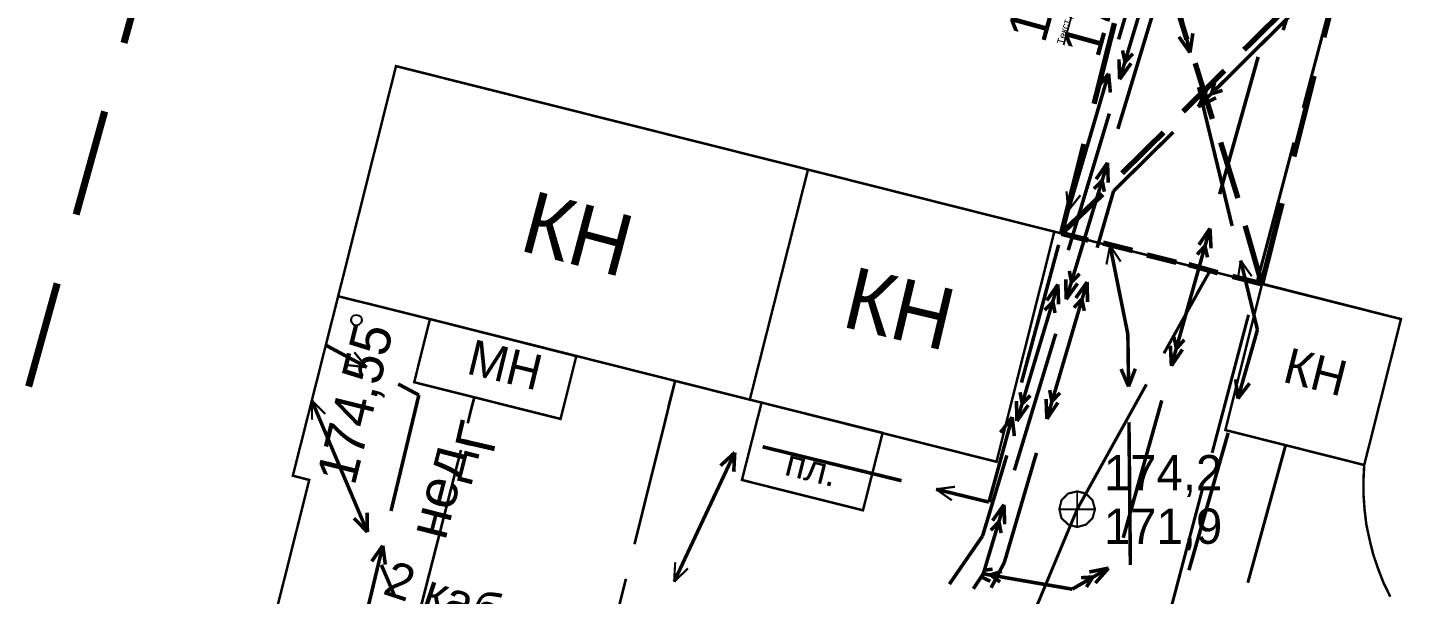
# Model space of a CAD drawing. Extents: x -2634 to -2115, y -2142 to -1393.
# Drawn here: x -2484.94 to -2446.43, y -1927.83 to -1911.94 of the extents above; entities that cross this region are included whole.
import ezdxf

# ---------------------------------------------------------------- set-up
doc = ezdxf.new("R2010")
doc.units = 0
doc.header["$MEASUREMENT"] = 0
for name, color, linetype in [('500_Линии_-Электрокаб', 7, 'Continuous'), ('500_Рельеф-Высотные_о', 7, 'Continuous'), ('500_Строен-Дополнения', 7, 'Continuous'), ('500_Строен-Здания', 7, 'Continuous'), ('500_Трубоп-Водопровод', 7, 'Continuous'), ('500_Трубоп-Газопровод', 7, 'Continuous'), ('500_Трубоп-Канализаци', 7, 'Continuous'), ('500_Трубоп-Смотровые_', 7, 'Continuous'), ('500_Трубоп-Теплосети', 7, 'Continuous'), ('Красные_ли-Линии_регу', 7, 'Continuous')]:
    doc.layers.add(name, color=color, linetype=linetype)
doc.styles.add('TARIAL', font='Arial')

# ---------------------------------------------------------------- blocks, each defined once
blk = doc.blocks.new('block_114')
at = {"layer": '500_Строен-Дополнения', "color": 0, "const_width": 0.065}
for points in [[(0, 7.5), (1, 7.5)], [(0, 7.5), (0.63, 6.4)], [(0, 6.4), (0, 7.5)], [(1.58, 7.5), (2.58, 7.5)], [(3.06, 7.5), (4.1, 7.5)], [(3.53, 6.4), (4.1, 7.5)], [(4.1, 6.4), (4.1, 7.5)], [(0, 5.85), (0.01, 4.75)], [(0.93, 5.9), (1.53, 4.8)], [(2.68, 4.8), (3.28, 5.9)], [(4.1, 4.75), (4.1, 5.85)], [(0, 3.2), (0, 4.3)], [(1.78, 4.3), (2.08, 3.75)], [(2.08, 3.75), (2.38, 4.3)], [(4.1, 3.2), (4.1, 4.3)], [(1.78, 3.2), (2.08, 3.75)], [(2.08, 3.75), (2.38, 3.2)], [(0.01, 1.55), (0.01, 2.65)], [(0.88, 1.6), (1.48, 2.7)], [(2.63, 2.7), (3.23, 1.6)], [(4.1, 1.55), (4.1, 2.65)], [(0, 0), (0.58, 1.1)], [(0, 0), (0, 1)], [(3.53, 1.1), (4.1, 0)], [(4.1, 0), (4.1, 1)], [(0.01, 0), (1.11, 0)], [(1.61, 0), (2.61, 0)], [(3.11, 0), (4.1, 0)]]:
    blk.add_lwpolyline(points, dxfattribs=at)
at = {"layer": '500_Строен-Дополнения', "color": 0}
blk.add_lwpolyline([(-3.85, 3.66), (-3.85, 3.66)], dxfattribs=at)

msp = doc.modelspace()

# ---------------------------------------------------------------- linework, layer by layer
at = {"layer": '500_Линии_-Электрокаб', "color": 1}
for points, const_width in [([(-2454.38, -1912.27), (-2453.25, -1908.43)], 0.1), ([(-2453.32, -1908.75), (-2452.38, -1912.64)], 0.1), ([(-2452.69, -1912.2), (-2452.38, -1912.64)], 0.1), ([(-2452.3, -1912.1), (-2452.38, -1912.64)], 0.1), ([(-2455.79, -1917.07), (-2454.66, -1913.23)], 0.1), ([(-2454.99, -1913.65), (-2454.66, -1913.23)], 0.1), ([(-2454.61, -1913.76), (-2454.66, -1913.23)], 0.1), ([(-2452.14, -1913.61), (-2451.2, -1917.5)], 0.1), ([(-2455.79, -1917.07), (-2455.84, -1916.53)], 0.06), ([(-2455.79, -1917.07), (-2455.45, -1916.64)], 0.06), ([(-2457.1, -1921.89), (-2456.06, -1918.03)], 0.1), ([(-2454.62, -1918.05), (-2454.72, -1918.58)], 0.06), ([(-2454.62, -1918.05), (-2454.12, -1920.54)], 0.1), ([(-2454.62, -1918.05), (-2454.32, -1918.5)], 0.06), ([(-2450.96, -1918.47), (-2451.04, -1919)], 0.06), ([(-2450.96, -1918.47), (-2450.49, -1920.41)], 0.1), ([(-2450.96, -1918.47), (-2450.65, -1918.91)], 0.06), ([(-2454.12, -1920.54), (-2454.1, -1922)], 0.1), ([(-2450.49, -1920.41), (-2451.04, -1922.34)], 0.1), ([(-2475.44, -1921.46), (-2476.59, -1920.84)], 0.1), ([(-2476.59, -1920.84), (-2476.15, -1921.08)], 0.06), ([(-2475.44, -1921.46), (-2475.79, -1921.04)], 0.06), ([(-2475.44, -1921.46), (-2475.98, -1921.4)], 0.06), ([(-2454.31, -1921.51), (-2454.1, -1922)], 0.1), ([(-2453.91, -1921.5), (-2454.1, -1922)], 0.1), ([(-2451.1, -1921.8), (-2451.04, -1922.34)], 0.1), ([(-2450.71, -1921.91), (-2451.04, -1922.34)], 0.1), ([(-2474.76, -1925.49), (-2473.98, -1922.24)], 0.1), ([(-2473.98, -1922.24), (-2474.56, -1921.93)], 0.1), ([(-2476.98, -1922.39), (-2475.42, -1926.08)], 0.1), ([(-2476.98, -1922.39), (-2476.6, -1922.77)], 0.06), ([(-2476.98, -1922.39), (-2476.97, -1922.93)], 0.06), ([(-2458.01, -1925.24), (-2457.36, -1922.86)], 0.1), ([(-2457.69, -1923.29), (-2457.36, -1922.86)], 0.1), ([(-2457.3, -1923.39), (-2457.36, -1922.86)], 0.1), ([(-2454.09, -1923), (-2454.05, -1927)], 0.1), ([(-2451.31, -1923.3), (-2452.41, -1927.15)], 0.1), ([(-2464.35, -1923.69), (-2460.46, -1924.64)], 0.1), ([(-2466.83, -1927.47), (-2465.13, -1923.85)], 0.1), ([(-2465.53, -1924.22), (-2465.13, -1923.85)], 0.1), ([(-2465.16, -1924.39), (-2465.13, -1923.85)], 0.1), ([(-2459.49, -1924.88), (-2458.01, -1925.24)], 0.1), ([(-2459.49, -1924.88), (-2458.96, -1924.81)], 0.06), ([(-2459.49, -1924.88), (-2459.05, -1925.19)], 0.06), ([(-2475.8, -1925.69), (-2475.42, -1926.08)], 0.1), ([(-2475.43, -1925.54), (-2475.42, -1926.08)], 0.1), ([(-2475.6, -1929.01), (-2474.99, -1926.46)], 0.1), ([(-2475.3, -1926.9), (-2474.99, -1926.46)], 0.1), ([(-2474.92, -1926.99), (-2474.99, -1926.46)], 0.1), ([(-2458.17, -1927.25), (-2458.03, -1926.77)], 0.06), ([(-2475.03, -1927), (-2474.65, -1927.89)], 0.1), ([(-2466.83, -1927.47), (-2466.8, -1926.93)], 0.06), ([(-2466.83, -1927.47), (-2466.44, -1927.1)], 0.06), ([(-2458.17, -1927.25), (-2458.45, -1927.67)], 0.06), ([(-2458.17, -1927.25), (-2457.68, -1927.33)], 0.06)]:
    msp.add_lwpolyline(points, dxfattribs=dict(at, const_width=const_width))
at = {"layer": '500_Линии_-Электрокаб', "color": 12, "const_width": 0.1}
for points in [[(-2454.35, -1913.39), (-2453.2, -1909.56)], [(-2453.24, -1910.95), (-2454.4, -1914.78)], [(-2452.15, -1914.16), (-2449.31, -1911.34)], [(-2449.77, -1912.01), (-2449.67, -1911.69)], [(-2454.2, -1912.9), (-2454.27, -1912.58)], [(-2454.2, -1912.91), (-2453.98, -1912.67)], [(-2454.35, -1913.39), (-2454.37, -1912.83)], [(-2454.35, -1913.39), (-2454.03, -1912.94)], [(-2450.47, -1912.76), (-2451.55, -1916.61)], [(-2452.15, -1914.16), (-2451.9, -1913.66)], [(-2451.79, -1913.8), (-2451.47, -1913.7)], [(-2451.78, -1913.8), (-2451.69, -1913.49)], [(-2452.15, -1914.16), (-2451.65, -1913.91)], [(-2455.79, -1918.18), (-2454.64, -1914.35)], [(-2454.52, -1916.52), (-2452.85, -1914.87)], [(-2454.69, -1915.73), (-2455.85, -1919.56)], [(-2454.69, -1915.73), (-2455.01, -1916.19)], [(-2454.69, -1915.73), (-2454.67, -1916.29)], [(-2454.84, -1916.22), (-2455.07, -1916.46)], [(-2454.98, -1918.11), (-2454.52, -1916.52)], [(-2454.84, -1916.22), (-2454.78, -1916.54)], [(-2451.82, -1917.57), (-2452.9, -1921.42)], [(-2451.82, -1917.57), (-2452.13, -1918.03)], [(-2451.82, -1917.57), (-2451.79, -1918.13)], [(-2451.96, -1918.06), (-2452.18, -1918.3)], [(-2451.96, -1918.06), (-2451.89, -1918.38)], [(-2455.76, -1918.76), (-2455.7, -1919.08)], [(-2455.47, -1918.84), (-2455.7, -1919.08)], [(-2457.23, -1922.97), (-2456.08, -1919.14)], [(-2456.39, -1922.91), (-2455.26, -1919.07)], [(-2456.39, -1919.59), (-2456.08, -1919.14)], [(-2456.06, -1919.7), (-2456.08, -1919.14)], [(-2455.86, -1919), (-2455.85, -1919.56)], [(-2455.53, -1919.11), (-2455.85, -1919.56)], [(-2455.58, -1919.52), (-2455.26, -1919.07)], [(-2455.25, -1919.63), (-2455.26, -1919.07)], [(-2455.63, -1919.79), (-2455.41, -1919.55)], [(-2455.34, -1919.88), (-2455.41, -1919.55)], [(-2456.45, -1919.86), (-2456.22, -1919.62)], [(-2456.16, -1919.94), (-2456.22, -1919.62)], [(-2456.14, -1920.52), (-2457.3, -1924.35)], [(-2452.83, -1920.61), (-2452.76, -1920.94)], [(-2452.54, -1920.69), (-2452.76, -1920.94)], [(-2452.93, -1920.86), (-2452.9, -1921.42)], [(-2452.59, -1920.96), (-2452.9, -1921.42)], [(-2457.08, -1922.48), (-2457.14, -1922.16)], [(-2457.08, -1922.48), (-2456.85, -1922.25)], [(-2456.25, -1922.42), (-2456.31, -1922.1)], [(-2456.25, -1922.42), (-2456.02, -1922.18)], [(-2457.23, -1922.97), (-2457.24, -1922.41)], [(-2457.23, -1922.97), (-2456.91, -1922.52)], [(-2456.39, -1922.91), (-2456.41, -1922.35)], [(-2456.39, -1922.91), (-2456.08, -1922.45)], [(-2453.17, -1922.39), (-2454.25, -1926.24)], [(-2458.19, -1926.19), (-2457.51, -1923.93)], [(-2457.58, -1926.93), (-2456.68, -1923.86)], [(-2457.59, -1925.31), (-2458.17, -1927.25)], [(-2457.59, -1925.31), (-2457.91, -1925.76)], [(-2457.59, -1925.31), (-2457.57, -1925.86)], [(-2457.73, -1925.79), (-2457.96, -1926.03)], [(-2457.73, -1925.79), (-2457.67, -1926.11)], [(-2459.12, -1927.54), (-2458.19, -1926.19)], [(-2458.45, -1927.67), (-2458.17, -1927.25)], [(-2455.68, -1927.68), (-2458.17, -1927.25)], [(-2457.91, -1927.12), (-2458.16, -1927.15)], [(-2457.65, -1927.18), (-2457.97, -1927.28)], [(-2457.7, -1927.48), (-2457.97, -1927.28)], [(-2457.95, -1927.64), (-2457.58, -1926.93)], [(-2454.66, -1927.09), (-2455.68, -1927.68)], [(-2454.66, -1927.09), (-2455.2, -1927.2)], [(-2454.66, -1927.09), (-2455.03, -1927.51)], [(-2457.97, -1927.46), (-2458.19, -1927.35)], [(-2455.1, -1927.34), (-2455.43, -1927.36)], [(-2455.1, -1927.34), (-2455.28, -1927.62)]]:
    msp.add_lwpolyline(points, dxfattribs=at)
at = {"layer": '500_Рельеф-Высотные_о', "color": 0, "const_width": 0.05}
msp.add_lwpolyline([(-2455.92, -1912.43), (-2454.81, -1908.38)], dxfattribs=at)
at = {"layer": '500_Рельеф-Высотные_о', "color": 0}
msp.add_lwpolyline([(-2475.73, -1919.99), (-2475.66, -1920.01), (-2475.6, -1920.06), (-2475.58, -1920.14), (-2475.6, -1920.21), (-2475.66, -1920.27), (-2475.73, -1920.29), (-2475.81, -1920.27), (-2475.86, -1920.21), (-2475.88, -1920.14), (-2475.86, -1920.06), (-2475.81, -1920.01)], close=True, dxfattribs=at)
at = {"layer": '500_Строен-Дополнения', "color": 0, "const_width": 0.07}
msp.add_lwpolyline([(-2464.38, -1922.45), (-2460.99, -1923.3), (-2461.54, -1925.47), (-2464.93, -1924.62)], close=True, dxfattribs=at)
at = {"layer": '500_Строен-Здания', "color": 0, "const_width": 0.07}
msp.add_lwpolyline([(-2446.77, -1927.89), (-2446.96, -1927.5), (-2447.11, -1927.11), (-2447.25, -1926.7), (-2447.35, -1926.29), (-2447.44, -1925.87), (-2447.49, -1925.45), (-2447.52, -1925.03), (-2447.52, -1924.6), (-2447.5, -1924.2), (-2446.47, -1920.11), (-2456.18, -1917.66), (-2463.08, -1915.92), (-2474.62, -1913.02), (-2476.24, -1919.47), (-2477.51, -1924.5), (-2477.05, -1924.62), (-2481.03, -1940.45)], dxfattribs=at)
for points in [[(-2476.24, -1919.47), (-2474.62, -1913.02), (-2463.08, -1915.92), (-2464.71, -1922.37), (-2473.67, -1920.11)], [(-2464.71, -1922.37), (-2463.08, -1915.92), (-2456.18, -1917.66), (-2457.8, -1924.11), (-2464.38, -1922.45)], [(-2450.36, -1919.12), (-2446.47, -1920.11), (-2447.5, -1924.2), (-2451.39, -1923.22)], [(-2473.67, -1920.11), (-2469.57, -1921.15), (-2470.01, -1922.91), (-2474.11, -1921.88)]]:
    msp.add_lwpolyline(points, close=True, dxfattribs=at)
at = {"layer": '500_Трубоп-Водопровод', "color": 94, "const_width": 0.085}
for points in [[(-2448.19, -1910.33), (-2449.21, -1914.19)], [(-2449.47, -1915.16), (-2450.49, -1919.03)], [(-2450.74, -1919.99), (-2451.76, -1923.86)], [(-2452.02, -1924.83), (-2453.04, -1928.7)]]:
    msp.add_lwpolyline(points, dxfattribs=at)
at = {"layer": '500_Трубоп-Газопровод', "color": 5, "const_width": 0.075}
for points in [[(-2472.43, -1922.31), (-2472.61, -1923.03)], [(-2472.56, -1922.81), (-2472.43, -1922.31)], [(-2474.04, -1928.63), (-2472.8, -1923.78)]]:
    msp.add_lwpolyline(points, dxfattribs=at)
at = {"layer": '500_Трубоп-Канализаци', "color": 34, "const_width": 0.085}
for points in [[(-2453.11, -1921.07), (-2451.82, -1918.76)], [(-2451.82, -1918.76), (-2452.19, -1919.41)], [(-2455.54, -1925.44), (-2453.6, -1921.94)], [(-2455.54, -1925.44), (-2457.08, -1929.13)]]:
    msp.add_lwpolyline(points, dxfattribs=at)
at = {"layer": '500_Трубоп-Смотровые_', "color": 0, "const_width": 0.06}
msp.add_lwpolyline([(-2455.54, -1924.94), (-2455.29, -1925), (-2455.11, -1925.19), (-2455.04, -1925.44), (-2455.11, -1925.69), (-2455.29, -1925.87), (-2455.54, -1925.94), (-2455.79, -1925.87), (-2455.98, -1925.69), (-2456.04, -1925.44), (-2455.98, -1925.19), (-2455.79, -1925)], close=True, dxfattribs=at)
at = {"layer": '500_Трубоп-Смотровые_', "color": 0, "const_width": 0.055}
for points in [[(-2455.54, -1925.94), (-2455.54, -1924.94)], [(-2456.04, -1925.44), (-2455.04, -1925.44)]]:
    msp.add_lwpolyline(points, dxfattribs=at)
at = {"layer": '500_Трубоп-Теплосети', "color": 174}
for points, const_width in [([(-2467.94, -1926.42), (-2466.8, -1921.84)], 0.075), ([(-2466.8, -1921.84), (-2466.99, -1922.57)], 0.075), ([(-2449.7, -1923.64), (-2450.76, -1927.5)], 0.085), ([(-2469.39, -1932.24), (-2468.18, -1927.39)], 0.075)]:
    msp.add_lwpolyline(points, dxfattribs=dict(at, const_width=const_width))
at = {"layer": 'Красные_ли-Линии_регу', "color": 0, "const_width": 0.2}
for points in [[(-2482.24, -1912.37), (-2481.44, -1909.47)], [(-2483.58, -1917.18), (-2482.78, -1914.29)], [(-2484.91, -1922), (-2484.11, -1919.11)]]:
    msp.add_lwpolyline(points, dxfattribs=at)

# ---------------------------------------------------------------- block references
at = {"layer": '500_Строен-Дополнения', "xscale": 2.328354, "yscale": -0.77137, "rotation": 75.87681299999998}
msp.add_blockref('block_114', (-2455.98, -1917.71), dxfattribs=at)

# ---------------------------------------------------------------- texts
at = {"layer": '500_Линии_-Электрокаб', "color": 0, "style": 'TARIAL'}
msp.add_text('2 каб  0,4 кВ', height=0.99, rotation=341.69, dxfattribs=at).set_placement((-2475.03, -1927.8))
at = {"layer": '500_Рельеф-Высотные_о', "color": 214}
for s, rotation, p in [('174,17', 74.6, (-2456.45, -1912.41)), ('173,41', 74.6, (-2454.93, -1912.83)), ('174,55', 76.08, (-2475.78, -1924.81))]:
    msp.add_text(s, height=1.11, rotation=rotation, dxfattribs=at).set_placement(p)
at = {"layer": '500_Рельеф-Высотные_о', "color": 0, "style": 'TARIAL'}
msp.add_text('Текст', height=0.2, rotation=74.6, dxfattribs=at).set_placement((-2455.92, -1912.43))
at = {"layer": '500_Строен-Дополнения', "color": 0, "style": 'TARIAL'}
msp.add_text('пл. ', height=0.74, rotation=345.96, dxfattribs=at).set_placement((-2463.77, -1924.47))
at = {"layer": '500_Строен-Здания', "color": 5}
for s, height, rotation, p in [('КН', 1.73, 345.15, (-2471.21, -1918.17)), ('КН', 1.73, 346.7, (-2462.18, -1920.31)), ('МН', 0.99, 346.39, (-2472.68, -1921.63)), ('КН', 0.99, 345.88, (-2449.82, -1921.86))]:
    msp.add_text(s, height=height, rotation=rotation, dxfattribs=at).set_placement(p)
at = {"layer": '500_Трубоп-Газопровод', "color": 5}
msp.add_text('Г', height=1.11, rotation=77.01, dxfattribs=at).set_placement((-2471.9, -1923.93))
at = {"layer": '500_Трубоп-Газопровод', "color": 5, "style": 'TARIAL'}
msp.add_text('нед.', height=1.11, rotation=75.64, dxfattribs=at).set_placement((-2473.24, -1926.34))
at = {"layer": '500_Трубоп-Смотровые_', "color": 5}
for s, p in [('174,2', (-2454.79, -1924.91)), ('171,9', (-2454.79, -1926.41))]:
    msp.add_text(s, height=0.99, dxfattribs=at).set_placement(p)

doc.saveas('drawing.dxf')
